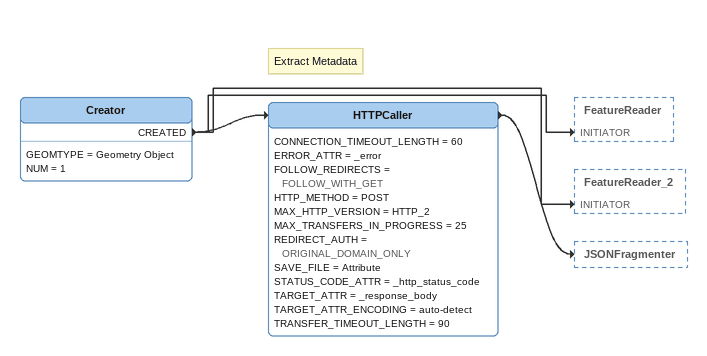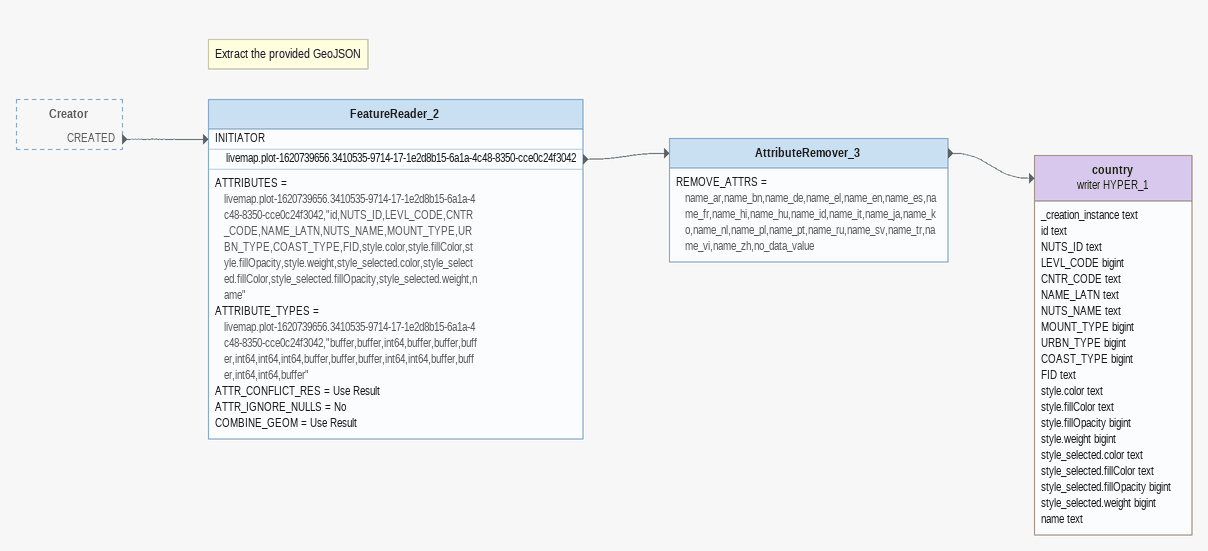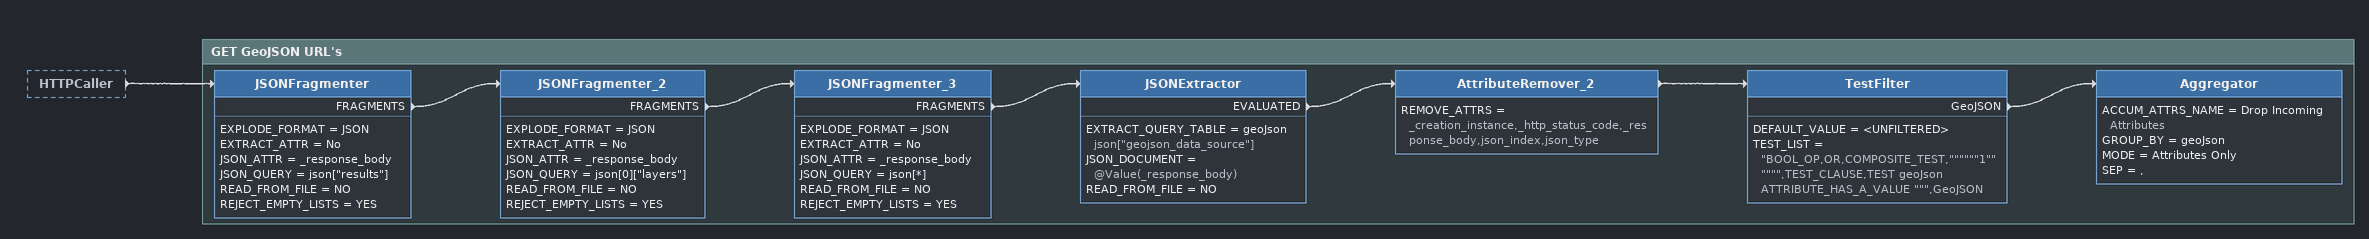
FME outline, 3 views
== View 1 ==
Creator
    GEOMTYPE = Geometry Object
    NUM = 1
    CREATED -> HTTPCaller
    CREATED -> FeatureReader [INITIATOR]
    CREATED -> FeatureReader_2 [INITIATOR]
Note: Extract Metadata
HTTPCaller
    CONNECTION_TIMEOUT_LENGTH = 60
    ERROR_ATTR = _error
    FOLLOW_REDIRECTS = FOLLOW_WITH_GET
    HTTP_METHOD = POST
    MAX_HTTP_VERSION = HTTP_2
    MAX_TRANSFERS_IN_PROGRESS = 25
    REDIRECT_AUTH = ORIGINAL_DOMAIN_ONLY
    SAVE_FILE = Attribute
    STATUS_CODE_ATTR = _http_status_code
    TARGET_ATTR = _response_body
    TARGET_ATTR_ENCODING = auto-detect
    TRANSFER_TIMEOUT_LENGTH = 90
    -> JSONFragmenter

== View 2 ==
Creator [outside]
    CREATED -> FeatureReader_2 [INITIATOR]
Note: Extract the provided GeoJSON
FeatureReader_2
    ATTRIBUTES = livemap.plot-1620739656.3410535-9714-17-1e2d8b15-6a1a-4c48-8350-cce0c24f3042,"id,NUTS_ID,LEVL_CODE,CNTR_CODE,NAME_LATN,NUTS_NAME,MOUNT_TYPE,URBN_TYPE,COAST_TYPE,FID,style.color,style.fillColor,style.fillOpacity,style.weight,style_selected.color,style_selected.fillColor,style_selected.fillOpacity,style_selected.weight,name"
    ATTRIBUTE_TYPES = livemap.plot-1620739656.3410535-9714-17-1e2d8b15-6a1a-4c48-8350-cce0c24f3042,"buffer,buffer,int64,buffer,buffer,buffer,int64,int64,int64,buffer,buffer,buffer,int64,int64,buffer,buffer,int64,int64,buffer"
    ATTR_CONFLICT_RES = Use Result
    ATTR_IGNORE_NULLS = No
    COMBINE_GEOM = Use Result
    livemap.plot-1620739656.3410535-9714-17-1e2d8b15-6a1a-4c48-8350-cce0c24f3042 -> AttributeRemover_3
AttributeRemover_3
    REMOVE_ATTRS = name_ar,name_bn,name_de,name_el,name_en,name_es,name_fr,name_hi,name_hu,name_id,name_it,name_ja,name_ko,name_nl,name_pl,name_pt,name_ru,name_sv,name_tr,name_vi,name_zh,no_data_value
    -> country (writer HYPER_1)
country (writer HYPER_1)
    attributes: _creation_instance text, id text, NUTS_ID text, LEVL_CODE bigint, CNTR_CODE text, NAME_LATN text, NUTS_NAME text, MOUNT_TYPE bigint, URBN_TYPE bigint, COAST_TYPE bigint, FID text, style.color text, style.fillColor text, style.fillOpacity bigint, style.weight bigint, style_selected.color text, style_selected.fillColor text, style_selected.fillOpacity bigint, style_selected.weight bigint, name text

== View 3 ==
HTTPCaller [outside]
    -> JSONFragmenter

Bookmark: GET GeoJSON URL's
JSONFragmenter
    EXPLODE_FORMAT = JSON
    EXTRACT_ATTR = No
    JSON_ATTR = _response_body
    JSON_QUERY = json["results"]
    READ_FROM_FILE = NO
    REJECT_EMPTY_LISTS = YES
    FRAGMENTS -> JSONFragmenter_2
JSONFragmenter_2
    EXPLODE_FORMAT = JSON
    EXTRACT_ATTR = No
    JSON_ATTR = _response_body
    JSON_QUERY = json[0]["layers"]
    READ_FROM_FILE = NO
    REJECT_EMPTY_LISTS = YES
    FRAGMENTS -> JSONFragmenter_3
JSONFragmenter_3
    EXPLODE_FORMAT = JSON
    EXTRACT_ATTR = No
    JSON_ATTR = _response_body
    JSON_QUERY = json[*]
    READ_FROM_FILE = NO
    REJECT_EMPTY_LISTS = YES
    FRAGMENTS -> JSONExtractor
JSONExtractor
    EXTRACT_QUERY_TABLE = geoJson json["geojson_data_source"]
    JSON_DOCUMENT = @Value(_response_body)
    READ_FROM_FILE = NO
    EVALUATED -> AttributeRemover_2
AttributeRemover_2
    REMOVE_ATTRS = _creation_instance,_http_status_code,_response_body,json_index,json_type
    -> TestFilter
TestFilter
    DEFAULT_VALUE = <UNFILTERED>
    TEST_LIST = "BOOL_OP,OR,COMPOSITE_TEST,""""""1"""""",TEST_CLAUSE,TEST geoJson ATTRIBUTE_HAS_A_VALUE """,GeoJSON
    GeoJSON -> Aggregator
Aggregator
    ACCUM_ATTRS_NAME = Drop Incoming Attributes
    GROUP_BY = geoJson
    MODE = Attributes Only
    SEP = ,
